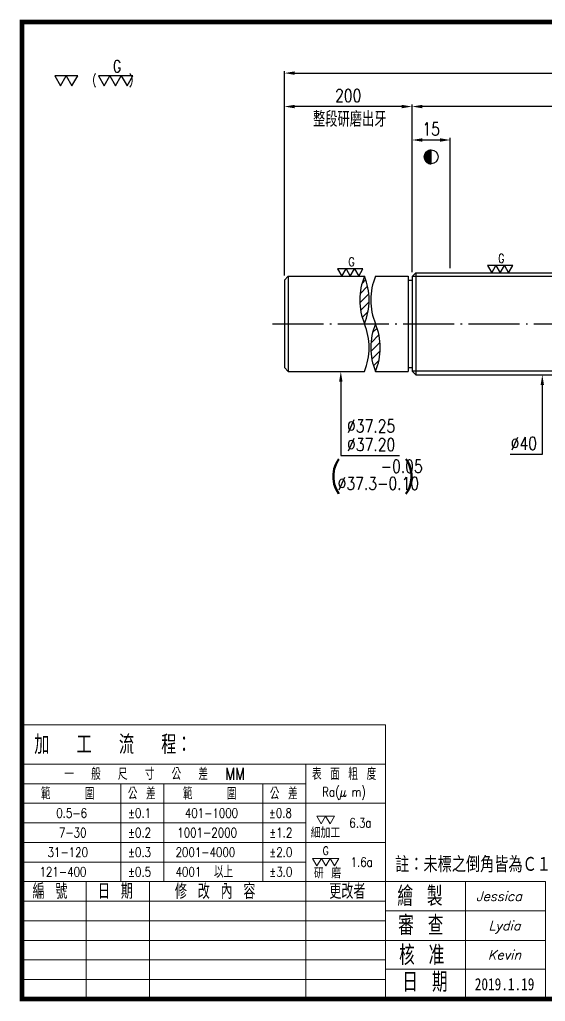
# Model space of a CAD drawing. Header units: millimetres. Extents: x 7456 to 7998, y -452 to -67.
# Drawn here: x 7455.5 to 7661.5, y -451.6 to -67.2 of the extents above; entities that cross this region are included whole.
import ezdxf
from ezdxf.enums import TextEntityAlignment as Align

# ---------------------------------------------------------------- set-up
doc = ezdxf.new("R2010")
doc.units = ezdxf.units.MM
doc.header["$LTSCALE"] = 10
doc.linetypes.add('C', pattern=[2.5625, 2, -0.25, 0.0625, -0.25])
doc.layers.get('0').update_dxf_attribs({"linetype": 'CONTINUOUS'})
doc.layers.get('DEFPOINTS').update_dxf_attribs({"linetype": 'CONTINUOUS'})
doc.layers.add('04', color=4, linetype='CONTINUOUS')
doc.layers.add('C', color=1, linetype='C')
for name, color, linetype, lineweight in [('AM_5', 3, 'CONTINUOUS', 25), ('str', 7, 'CONTINUOUS', 25), ('txt', 3, 'CONTINUOUS', 9)]:
    doc.layers.add(name, color=color, linetype=linetype, lineweight=lineweight)
doc.styles.add('DateTXT', font='kaiu.ttf', dxfattribs={"width": 0.8, "height": 2.607644})
doc.styles.add('SIMPLEX', font='SIMPLEX.shx', dxfattribs={"width": 0.8, "bigfont": 'chineset.shx'})
doc.styles.get("Standard").update_dxf_attribs({"font": 'TXT', "width": 0.8, "bigfont": 'CHINESET'})
doc.styles.add('STANDARD0.8', font='txt.shx', dxfattribs={"width": 0.8, "height": 1.388794, "bigfont": 'chineset.shx'})
doc.styles.add('WW', font='ITALICT.SHX')
doc.dimstyles.new('STANDARD$0', dxfattribs={"dimscale": 0, "dimtxt": 5, "dimasz": 4, "dimexe": 0.8, "dimexo": 1.8, "dimgap": 1.8, "dimtad": 1, "dimdec": 3, "dimdsep": 46, "dimtxsty": 'SIMPLEX', "dimcen": 0.09, "dimclrd": 6, "dimclre": 6, "dimclrt": 3, "dimadec": 1, "dimazin": 2, "dimtp": -0.1, "dimtm": 0.2, "dimtfac": 1, "dimtdec": 3, "dimtmove": 0, "dimatfit": 3, "dimfxl": 0, "dimtvp": 0.790698, "dimarcsym": 0})

# ---------------------------------------------------------------- blocks, each defined once
blk = doc.blocks.new('*D10')
at = {"layer": 'AM_5', "color": 6, "lineweight": -2}
for p, q in [((7559.25, -167.36), (7559.25, -87.31)), ((7563.25, -88.11), (7911.25, -88.11)), ((7915.25, -166.01), (7915.25, -87.31))]:
    blk.add_line(p, q, dxfattribs=at)
at = {"layer": 'AM_5', "color": 6}
for points in [[(7563.25, -87.44), (7563.25, -88.78), (7559.25, -88.11)], [(7911.25, -87.44), (7911.25, -88.78), (7915.25, -88.11)]]:
    blk.add_solid(points, dxfattribs=at)
at = {"layer": 'DEFPOINTS', "color": 0}
for p in [(7915.25, -88.11), (7559.25, -169.16), (7915.25, -167.81)]:
    blk.add_point(p, dxfattribs=at)
at = {"layer": 'AM_5', "color": 3, "insert": (7737.25, -83.81), "char_height": 5, "attachment_point": 5, "style": 'SIMPLEX'}
blk.add_mtext('1300', dxfattribs=at)
blk = doc.blocks.new('*D13')
at = {"layer": 'AM_5', "color": 6, "lineweight": -2}
for p, q in [((7609.25, -166.01), (7609.25, -100.41)), ((7861.25, -101.21), (7613.25, -101.21)), ((7865.25, -164.51), (7865.25, -100.41))]:
    blk.add_line(p, q, dxfattribs=at)
at = {"layer": 'AM_5', "color": 6}
for points in [[(7613.25, -100.54), (7613.25, -101.88), (7609.25, -101.21)], [(7861.25, -100.54), (7861.25, -101.88), (7865.25, -101.21)]]:
    blk.add_solid(points, dxfattribs=at)
at = {"layer": 'DEFPOINTS', "color": 0}
for p in [(7609.25, -101.21), (7609.25, -167.81), (7865.25, -166.31)]:
    blk.add_point(p, dxfattribs=at)
at = {"layer": 'AM_5', "color": 3, "insert": (7737.25, -96.91), "char_height": 5, "attachment_point": 5, "style": 'SIMPLEX'}
blk.add_mtext('900', dxfattribs=at)
blk = doc.blocks.new('*D17')
at = {"layer": 'AM_5', "color": 6, "lineweight": -2}
for p, q in [((7609.25, -166.01), (7609.25, -113.51)), ((7620.25, -114.31), (7613.25, -114.31)), ((7624.25, -164.51), (7624.25, -113.51))]:
    blk.add_line(p, q, dxfattribs=at)
at = {"layer": 'AM_5', "color": 6}
for points in [[(7613.25, -113.64), (7613.25, -114.98), (7609.25, -114.31)], [(7620.25, -113.64), (7620.25, -114.98), (7624.25, -114.31)]]:
    blk.add_solid(points, dxfattribs=at)
at = {"layer": 'DEFPOINTS', "color": 0}
for p in [(7609.25, -114.31), (7609.25, -167.81), (7624.25, -166.31)]:
    blk.add_point(p, dxfattribs=at)
at = {"layer": 'AM_5', "color": 3, "insert": (7616.75, -110.01), "char_height": 5, "attachment_point": 5, "style": 'SIMPLEX'}
blk.add_mtext('15', dxfattribs=at)
blk = doc.blocks.new('*X8')
at = {"color": 0}
for p, q in [((508.19, 85.6), (512.19, 85.6)), ((508.19, 85.55), (512.19, 85.55)), ((508.19, 85.5), (512.19, 85.5)), ((508.19, 85.45), (512.19, 85.45)), ((508.19, 85.4), (512.19, 85.4)), ((508.19, 85.35), (512.19, 85.35)), ((508.19, 85.3), (512.19, 85.3)), ((508.19, 85.25), (512.19, 85.25)), ((508.19, 85.2), (512.19, 85.2)), ((508.19, 85.15), (512.19, 85.15)), ((508.2, 85.7), (512.19, 85.7)), ((508.2, 85.65), (512.19, 85.65)), ((508.2, 85.1), (512.19, 85.1)), ((508.2, 85.05), (512.19, 85.05)), ((508.2, 85), (512.19, 85)), ((508.21, 85.8), (512.19, 85.8)), ((508.21, 85.75), (512.19, 85.75)), ((508.21, 84.95), (512.19, 84.95)), ((508.21, 84.9), (512.19, 84.9)), ((508.22, 85.9), (512.19, 85.9)), ((508.22, 85.85), (512.19, 85.85)), ((508.22, 84.85), (512.19, 84.85)), ((508.23, 85.95), (512.19, 85.95)), ((508.23, 84.8), (512.19, 84.8)), ((508.23, 84.75), (512.19, 84.75)), ((508.24, 86), (512.19, 86)), ((508.24, 84.7), (512.19, 84.7)), ((508.25, 86.1), (512.19, 86.1)), ((508.25, 86.05), (512.19, 86.05)), ((508.25, 84.65), (512.19, 84.65)), ((508.26, 86.15), (512.19, 86.15)), ((508.26, 84.6), (512.19, 84.6)), ((508.27, 86.2), (512.19, 86.2)), ((508.27, 84.55), (512.19, 84.55)), ((508.28, 84.5), (512.19, 84.5)), ((508.29, 86.25), (512.19, 86.25)), ((508.29, 84.45), (512.19, 84.45)), ((508.3, 86.3), (512.19, 86.3)), ((508.31, 86.35), (512.19, 86.35)), ((508.31, 84.4), (512.19, 84.4)), ((508.32, 86.4), (512.19, 86.4)), ((508.32, 84.35), (512.19, 84.35)), ((508.33, 84.3), (512.19, 84.3)), ((508.34, 86.45), (512.19, 86.45)), ((508.35, 86.5), (512.19, 86.5)), ((508.35, 84.25), (512.19, 84.25)), ((508.37, 86.55), (512.19, 86.55)), ((508.38, 86.6), (512.19, 86.6)), ((508.4, 86.65), (512.19, 86.65)), ((508.42, 86.7), (512.19, 86.7)), ((508.43, 86.75), (512.19, 86.75)), ((508.45, 86.8), (512.19, 86.8)), ((508.47, 86.85), (512.19, 86.85)), ((508.49, 86.9), (512.19, 86.9)), ((508.51, 86.95), (512.19, 86.95)), ((508.54, 87), (512.19, 87)), ((508.56, 87.05), (512.19, 87.05)), ((508.58, 87.1), (512.19, 87.1)), ((508.61, 87.15), (512.19, 87.15)), ((508.63, 87.2), (512.19, 87.2)), ((508.66, 87.25), (512.19, 87.25)), ((508.68, 87.3), (512.19, 87.3)), ((508.71, 87.35), (512.19, 87.35)), ((508.74, 87.4), (512.19, 87.4)), ((508.77, 87.45), (512.19, 87.45)), ((508.8, 87.5), (512.19, 87.5)), ((508.83, 87.55), (512.19, 87.55)), ((508.87, 87.6), (512.19, 87.6)), ((508.9, 87.65), (512.19, 87.65)), ((508.94, 87.7), (512.19, 87.7)), ((508.97, 87.75), (512.19, 87.75)), ((509.01, 87.8), (512.19, 87.8)), ((509.05, 87.85), (512.19, 87.85)), ((509.09, 87.9), (512.19, 87.9)), ((509.13, 87.95), (512.19, 87.95)), ((509.18, 88), (512.19, 88)), ((509.22, 88.05), (512.19, 88.05)), ((509.27, 88.1), (512.19, 88.1)), ((509.31, 88.15), (512.19, 88.15)), ((509.36, 88.2), (512.19, 88.2)), ((509.41, 88.25), (512.19, 88.25)), ((509.47, 88.3), (512.19, 88.3)), ((509.52, 88.35), (512.19, 88.35)), ((509.58, 88.4), (512.19, 88.4)), ((509.64, 88.45), (512.19, 88.45)), ((509.7, 88.5), (512.19, 88.5)), ((509.76, 88.55), (512.19, 88.55)), ((509.83, 88.6), (512.19, 88.6)), ((509.9, 88.65), (512.19, 88.65)), ((509.97, 88.7), (512.19, 88.7)), ((510.05, 88.75), (512.19, 88.75)), ((510.13, 88.8), (512.19, 88.8)), ((510.22, 88.85), (512.19, 88.85)), ((510.31, 88.9), (512.19, 88.9)), ((510.41, 88.95), (512.19, 88.95)), ((510.51, 89), (512.19, 89)), ((510.62, 89.05), (512.19, 89.05)), ((510.75, 89.1), (512.19, 89.1)), ((510.89, 89.15), (512.19, 89.15)), ((511.04, 89.2), (512.19, 89.2)), ((511.22, 89.25), (512.19, 89.25)), ((511.45, 89.3), (512.19, 89.3)), ((511.81, 89.35), (512.19, 89.35)), ((508.36, 84.2), (512.19, 84.2)), ((508.38, 84.15), (512.19, 84.15)), ((508.39, 84.1), (512.19, 84.1)), ((508.41, 84.05), (512.19, 84.05)), ((508.43, 84), (512.19, 84)), ((508.45, 83.95), (512.19, 83.95)), ((508.47, 83.9), (512.19, 83.9)), ((508.49, 83.85), (512.19, 83.85)), ((508.51, 83.8), (512.19, 83.8)), ((508.53, 83.75), (512.19, 83.75)), ((508.55, 83.7), (512.19, 83.7)), ((508.57, 83.65), (512.19, 83.65)), ((508.6, 83.6), (512.19, 83.6)), ((508.62, 83.55), (512.19, 83.55)), ((508.65, 83.5), (512.19, 83.5)), ((508.68, 83.45), (512.19, 83.45)), ((508.7, 83.4), (512.19, 83.4)), ((508.73, 83.35), (512.19, 83.35)), ((508.76, 83.3), (512.19, 83.3)), ((508.79, 83.25), (512.19, 83.25)), ((508.83, 83.2), (512.19, 83.2)), ((508.86, 83.15), (512.19, 83.15)), ((508.89, 83.1), (512.19, 83.1)), ((508.93, 83.05), (512.19, 83.05)), ((508.96, 83), (512.19, 83)), ((509, 82.95), (512.19, 82.95)), ((509.04, 82.9), (512.19, 82.9)), ((509.08, 82.85), (512.19, 82.85)), ((509.12, 82.8), (512.19, 82.8)), ((509.16, 82.75), (512.19, 82.75)), ((509.21, 82.7), (512.19, 82.7)), ((509.25, 82.65), (512.19, 82.65)), ((509.3, 82.6), (512.19, 82.6)), ((509.35, 82.55), (512.19, 82.55)), ((509.4, 82.5), (512.19, 82.5)), ((509.45, 82.45), (512.19, 82.45)), ((509.5, 82.4), (512.19, 82.4)), ((509.56, 82.35), (512.19, 82.35)), ((509.62, 82.3), (512.19, 82.3)), ((509.68, 82.25), (512.19, 82.25)), ((509.74, 82.2), (512.19, 82.2)), ((509.81, 82.15), (512.19, 82.15)), ((509.88, 82.1), (512.19, 82.1)), ((509.95, 82.05), (512.19, 82.05)), ((510.03, 82), (512.19, 82)), ((510.11, 81.95), (512.19, 81.95)), ((510.19, 81.9), (512.19, 81.9)), ((510.28, 81.85), (512.19, 81.85)), ((510.38, 81.8), (512.19, 81.8)), ((510.48, 81.75), (512.19, 81.75)), ((510.59, 81.7), (512.19, 81.7)), ((510.71, 81.65), (512.19, 81.65)), ((510.84, 81.6), (512.19, 81.6)), ((510.99, 81.55), (512.19, 81.55)), ((511.17, 81.5), (512.19, 81.5)), ((511.38, 81.45), (512.19, 81.45)), ((511.68, 81.4), (512.19, 81.4))]:
    blk.add_line(p, q, dxfattribs=at)
blk = doc.blocks.new('G-sign-W-1')
for points in [[(0.578, 0), (0.002, 0), (0.29, -0.499)], [(1.154, 0), (0.578, 0), (0.866, -0.499)], [(2.767, 0), (2.191, 0), (2.479, -0.499)], [(3.343, 0), (2.767, 0), (3.055, -0.499)], [(3.919, 0), (3.343, 0), (3.631, -0.499)]]:
    blk.add_lwpolyline(points, close=True)
at = {"style": 'SIMPLEX', "width": 0.8}
for s, height, p in [('G', 0.601, (2.916, 0.482)), ('(      )', 0.4513, (1.883, -0.188))]:
    blk.add_text(s, height=height, dxfattribs=at).set_placement(p, align=Align.MIDDLE_LEFT)
blk = doc.blocks.new('*D69')
at = {"color": 6, "lineweight": -2}
for p, q in [((7559.25, -167.36), (7559.25, -100.41)), ((7605.25, -101.21), (7563.25, -101.21)), ((7609.25, -166.01), (7609.25, -100.41))]:
    blk.add_line(p, q, dxfattribs=at)
at = {"color": 6}
for points in [[(7563.25, -100.54), (7563.25, -101.88), (7559.25, -101.21)], [(7605.25, -100.54), (7605.25, -101.88), (7609.25, -101.21)]]:
    blk.add_solid(points, dxfattribs=at)
at = {"layer": 'DEFPOINTS', "color": 0}
for p in [(7559.25, -101.21), (7559.25, -169.16), (7609.25, -167.81)]:
    blk.add_point(p, dxfattribs=at)
at = {"color": 3, "insert": (7584.25, -96.91), "char_height": 5, "attachment_point": 5, "style": 'SIMPLEX'}
blk.add_mtext('200', dxfattribs=at)
blk = doc.blocks.new('1')
at = {"layer": '04'}
h = blk.add_hatch(dxfattribs=at)
h.set_pattern_fill('ANSI31', color=256, scale=0.8, style=0)
h.set_pattern_definition([(45, (-7083.8263, 385.2022), (-1.7960512, 1.7960512), [])])
h.paths.add_polyline_path([(0, -20, 0.196884), (0, 0, 0.196884)])
h.paths.add_polyline_path([(4.64, -20, 0.196884), (4.64, -40, 0.196884)])
for centre, start, end in [((24.41, -10), 157.7237, 202.2763), ((-24.41, -10), 337.7237, 22.2763), ((29.05, -10), 157.7237, 202.2763), ((-24.41, -30), 337.7237, 22.2763), ((29.05, -30), 157.7237, 202.2763), ((-19.77, -30), 337.7237, 22.2763)]:
    blk.add_arc(centre, 26.38, start, end)

msp = doc.modelspace()

# ---------------------------------------------------------------- linework, layer by layer
at = {"color": 3}
msp.add_line((7616.7507, -123.6422), (7616.7507, -118.1631), dxfattribs=at)
for p, q in [((7559.2507, -169.1561), (7560.7507, -167.6561)), ((7559.2507, -169.1561), (7559.2507, -203.4561)), ((7560.7507, -167.6561), (7590.6174, -167.6561)), ((7560.7507, -167.6561), (7560.7507, -204.9561)), ((7594.9425, -167.6561), (7607.7507, -167.6561)), ((7607.7507, -167.6561), (7607.7507, -204.9561)), ((7607.7507, -169.1561), (7609.2507, -169.1561)), ((7609.2507, -167.8061), (7610.7507, -166.3061)), ((7609.2507, -167.8061), (7609.2507, -204.8061)), ((7610.7507, -166.3061), (7689.2507, -166.3061)), ((7610.7507, -166.3061), (7610.7507, -206.3061)), ((7559.2507, -203.4561), (7560.7507, -204.9561)), ((7607.7507, -203.4561), (7609.2507, -203.4561)), ((7560.7507, -204.9561), (7590.6174, -204.9561)), ((7594.9425, -204.9561), (7607.7507, -204.9561)), ((7609.2507, -204.8061), (7610.7507, -206.3061)), ((7610.7507, -206.3061), (7689.2507, -206.3061))]:
    msp.add_line(p, q)
at = {"color": 6}
for p, q in [((7581.3436, -208.9561), (7581.3436, -237.9024)), ((7660.2939, -210.3061), (7660.2939, -237.4261)), ((7581.3436, -237.9024), (7604.3478, -237.9024)), ((7657.8571, -237.4261), (7647.7618, -237.4261)), ((7660.2939, -237.4261), (7657.8571, -237.4261))]:
    msp.add_line(p, q, dxfattribs=at)
at = {"color": 3}
for points in [[(7583.4224, -164.7924), (7580.1156, -164.7924), (7581.769, -167.6561)], [(7586.7291, -164.7924), (7583.4224, -164.7924), (7585.0757, -167.6561)], [(7590.0359, -164.7924), (7586.7291, -164.7924), (7588.3825, -167.6561)], [(7642.1322, -163.4424), (7638.8255, -163.4424), (7640.4788, -166.3061)], [(7645.439, -163.4424), (7642.1322, -163.4424), (7643.7856, -166.3061)], [(7648.7457, -163.4424), (7645.439, -163.4424), (7647.0923, -166.3061)]]:
    msp.add_lwpolyline(points, close=True, dxfattribs=at)
msp.add_circle((7616.7507, -120.9026), 2.7395, dxfattribs=at)
at = {"color": 6}
for points in [[(7580.6769, -208.9561), (7582.0103, -208.9561), (7581.3436, -204.9561)], [(7659.6273, -210.3061), (7660.9606, -210.3061), (7660.2939, -206.3061)]]:
    msp.add_solid(points, dxfattribs=at)
at = {"layer": '04'}
for p, q in [((7689.2507, -167.8061), (7609.2507, -167.8061)), ((7689.2507, -204.8061), (7609.2507, -204.8061))]:
    msp.add_line(p, q, dxfattribs=at)
at = {"layer": 'C'}
msp.add_line((7554.5369, -186.3061), (7919.3314, -186.3061), dxfattribs=at)
at = {"layer": 'str', "const_width": 1.7994}
msp.add_lwpolyline([(7456.415, -450.7468), (7997.5735, -450.7468), (7997.5735, -68.0704), (7456.415, -68.0704)], close=True, dxfattribs=at)
msp.add_lwpolyline([(7456.415, -450.7468), (7997.5735, -450.7468), (7997.5735, -68.0704), (7456.415, -68.0704)], close=True, dxfattribs=at)
at = {"layer": 'txt'}
for p, q in [((7456.415, -343.4038), (7598.9074, -343.4038)), ((7456.415, -343.4038), (7598.9074, -343.4038)), ((7598.9074, -343.4038), (7598.9074, -450.7468)), ((7598.9074, -343.4038), (7598.9074, -450.7468)), ((7456.415, -358.7392), (7598.9074, -358.7392)), ((7456.415, -358.7392), (7598.9074, -358.7392)), ((7567.6879, -450.7468), (7567.6879, -358.7386)), ((7567.6879, -450.7468), (7567.6879, -358.7386)), ((7456.415, -366.4065), (7567.6882, -366.4065)), ((7456.415, -366.4065), (7567.6882, -366.4065)), ((7495.168, -404.7427), (7495.168, -366.406)), ((7495.168, -404.7427), (7495.168, -366.406)), ((7512.0516, -404.7427), (7512.0516, -366.406)), ((7512.0516, -404.7427), (7512.0516, -366.406)), ((7550.7891, -404.7427), (7550.7891, -366.406)), ((7550.7891, -404.7427), (7550.7891, -366.406)), ((7456.415, -374.0738), (7598.9074, -374.0738)), ((7456.415, -374.0738), (7598.9074, -374.0738)), ((7456.415, -381.7411), (7567.6882, -381.7411)), ((7456.415, -381.7411), (7567.6882, -381.7411)), ((7456.415, -389.4084), (7598.9074, -389.4084)), ((7456.415, -389.4084), (7598.9074, -389.4084)), ((7456.415, -397.0757), (7567.6882, -397.0757)), ((7456.415, -397.0757), (7567.6882, -397.0757)), ((7456.415, -404.7427), (7661.4911, -404.7427)), ((7456.415, -404.7427), (7661.4911, -404.7427)), ((7481.6474, -450.7468), (7481.6474, -404.7427)), ((7481.6474, -450.7468), (7481.6474, -404.7427)), ((7506.3923, -450.7468), (7506.3923, -404.7427)), ((7506.3923, -450.7468), (7506.3923, -404.7427)), ((7630.1994, -450.7468), (7630.1994, -404.7427)), ((7630.1994, -450.7468), (7630.1994, -404.7427)), ((7661.4911, -404.7427), (7661.4911, -450.7468)), ((7661.4911, -404.7427), (7661.4911, -450.7468)), ((7456.415, -412.4103), (7598.9074, -412.4103)), ((7456.415, -412.4103), (7598.9074, -412.4103)), ((7598.9074, -416.1955), (7661.4919, -416.1955)), ((7598.9074, -416.1955), (7661.4919, -416.1955)), ((7456.415, -420.0776), (7598.9074, -420.0776)), ((7456.415, -420.0776), (7598.9074, -420.0776)), ((7456.415, -427.7449), (7661.4911, -427.7449)), ((7456.415, -427.7449), (7661.4911, -427.7449)), ((7456.415, -435.4122), (7598.9074, -435.4122)), ((7456.415, -435.4122), (7598.9074, -435.4122)), ((7598.9074, -439.1012), (7661.4919, -439.1012)), ((7598.9074, -439.1012), (7661.4919, -439.1012)), ((7456.415, -443.0795), (7598.9074, -443.0795)), ((7456.415, -443.0795), (7598.9074, -443.0795))]:
    msp.add_line(p, q, dxfattribs=at)
for points in [[(7571.9875, -379.1265), (7573.6972, -382.0877), (7575.4068, -379.1265)], [(7571.9875, -379.1265), (7573.6972, -382.0877), (7575.4068, -379.1265)], [(7578.8261, -379.1265), (7577.1165, -382.0877), (7575.4068, -379.1265)], [(7578.8261, -379.1265), (7577.1165, -382.0877), (7575.4068, -379.1265)], [(7573.7296, -395.6485), (7572.02, -398.6097), (7570.3103, -395.6485)], [(7573.7296, -395.6485), (7572.02, -398.6097), (7570.3103, -395.6485)], [(7573.7296, -395.6485), (7575.4393, -398.6097), (7577.1489, -395.6485)], [(7573.7296, -395.6485), (7575.4393, -398.6097), (7577.1489, -395.6485)], [(7580.5682, -395.6485), (7578.8586, -398.6097), (7577.1489, -395.6485)], [(7580.5682, -395.6485), (7578.8586, -398.6097), (7577.1489, -395.6485)]]:
    msp.add_lwpolyline(points, close=True, dxfattribs=at)

# ---------------------------------------------------------------- block references
at = {"color": 3, "xscale": 0.6848836105500027, "yscale": 0.6848836105500027, "zscale": 0.6848836105500027}
msp.add_blockref('*X8', (7265.9624, -179.3695), dxfattribs=at)
at = {"xscale": 0.9324991719007844, "yscale": 0.9324991719007844, "zscale": 0.9324991719007844}
msp.add_blockref('1', (7590.6174, -167.6561), dxfattribs=at)
at = {"layer": 'str', "xscale": 7.80038614821265, "yscale": 7.80038614821265, "zscale": 7.80038614821265}
msp.add_blockref('G-sign-W-1', (7469.2623, -89.2217), dxfattribs=at)
msp.add_blockref('G-sign-W-1', (7469.2623, -89.2217), dxfattribs=at)

# ---------------------------------------------------------------- texts
at = {"style": 'SIMPLEX', "width": 0.8}
msp.add_text('整段研磨出牙', height=6, dxfattribs=at).set_placement((7570.4406, -109.1512))
at = {"color": 3, "style": 'SIMPLEX', "width": 0.8}
for p in [(7584.2775, -162.0259), (7642.9874, -160.6759)]:
    msp.add_text('G', height=3.4487, dxfattribs=at).set_placement(p, align=Align.MIDDLE_LEFT)
at = {"color": 3, "width": 0.9}
msp.add_text('註：未標之倒角皆為Ｃ１', height=6.16559, dxfattribs=at).set_placement((7602.6393, -401.1109))
at = {"color": 3, "style": 'SIMPLEX'}
for s, insert, char_height, attachment_point in [('%%C37.25', (7583.8171, -228.818), 5, 7), ('%%c40', (7658.2087, -235.6261), 5, 9), ('%%C37.20', (7583.8171, -236.1024), 5, 7), ('(     )', (7577.2363, -252.8633), 8.91372, 7), ('-0.05', (7596.9632, -244.6063), 5, 7), ('%%C37.3-0.10', (7580.1221, -251.2954), 5, 7)]:
    msp.add_mtext(s, dxfattribs=dict(at, insert=insert, char_height=char_height, attachment_point=attachment_point))
at = {"layer": 'str', "style": 'DateTXT', "width": 0.8}
msp.add_text('2019.1.19', height=4.76739, dxfattribs=at).set_placement((7645.5129, -444.9239), align=Align.MIDDLE_CENTER)
at = {"layer": 'txt', "style": 'WW'}
msp.add_text('Jessica', height=3.71051, dxfattribs=at).set_placement((7634.3731, -412.3208))
for s, p in [('Lydia', (7645.5129, -421.9701)), ('Lydia', (7645.5129, -421.9701)), ('Kevin', (7645.5129, -433.423)), ('Kevin', (7645.5129, -433.423))]:
    msp.add_text(s, height=3.71051, dxfattribs=at).set_placement(p, align=Align.MIDDLE_CENTER)
at = {"layer": 'txt', "attachment_point": 4}
for s, insert, char_height, width, style in [('加  工  流  程：', (7461.2335, -351.0715), 7.450357, 76.911225, 'STANDARD0.8'), ('加  工  流  程：', (7461.2335, -351.0715), 7.450357, 76.911225, 'STANDARD0.8'), ('一  般  尺  寸  公  差  MM', (7473.0346, -362.5728), 4.715371, 95.712776, 'STANDARD0.8'), ('一  般  尺  寸  公  差  MM', (7473.0346, -362.5728), 4.715371, 95.712776, 'STANDARD0.8'), ('表 面 粗 度', (7570.0582, -362.5728), 4.71537, 28.725879, 'STANDARD0.8'), ('表 面 粗 度', (7570.0582, -362.5728), 4.71537, 28.725879, 'STANDARD0.8'), ('Ra(μ m)', (7574.0335, -370.2401), 3.70658, 24.893291, 'SIMPLEX'), ('Ra(μ m)', (7574.0335, -370.2401), 3.70658, 24.893291, 'SIMPLEX'), ('0.5-6', (7469.8791, -377.9074), 3.6657, 20.385441, 'SIMPLEX'), ('0.5-6', (7469.8791, -377.9074), 3.6657, 20.385441, 'SIMPLEX'), ('%%p0.1', (7497.9609, -377.9074), 3.6657, 14.080944, 'SIMPLEX'), ('%%p0.1', (7497.9609, -377.9074), 3.6657, 14.080944, 'SIMPLEX'), ('401-1000', (7520.2513, -377.9074), 3.6657, 28.725884, 'SIMPLEX'), ('401-1000', (7520.2513, -377.9074), 3.6657, 28.725884, 'SIMPLEX'), ('%%p0.8', (7553.1378, -377.9074), 3.6657, 13.436424, 'SIMPLEX'), ('%%p0.8', (7553.1378, -377.9074), 3.6657, 13.436424, 'SIMPLEX'), ('6.3a', (7584.6895, -381.7411), 3.6657, 11.861112, 'SIMPLEX'), ('6.3a', (7584.6895, -381.7411), 3.6657, 11.861112, 'SIMPLEX'), ('7-30', (7470.9076, -385.5747), 3.6657, 18.669968, 'SIMPLEX'), ('7-30', (7470.9076, -385.5747), 3.6657, 18.669968, 'SIMPLEX'), ('%%p0.2', (7497.9609, -385.5747), 3.6657, 14.080944, 'SIMPLEX'), ('%%p0.2', (7497.9609, -385.5747), 3.6657, 14.080944, 'SIMPLEX'), ('1001-2000', (7517.3046, -385.5747), 3.6657, 30.579162, 'SIMPLEX'), ('1001-2000', (7517.3046, -385.5747), 3.6657, 30.579162, 'SIMPLEX'), ('%%p1.2', (7553.2953, -385.5747), 3.6657, 12.446645, 'SIMPLEX'), ('%%p1.2', (7553.2953, -385.5747), 3.6657, 12.446645, 'SIMPLEX'), ('細加工', (7569.5801, -385.5747), 4.17304, 14.27035, 'STANDARD0.8'), ('細加工', (7569.5801, -385.5747), 4.17304, 14.27035, 'STANDARD0.8'), ('31-120', (7466.469, -393.242), 3.6657, 23.166995, 'SIMPLEX'), ('31-120', (7466.469, -393.242), 3.6657, 23.166995, 'SIMPLEX'), ('%%p0.3', (7497.9609, -393.242), 3.6657, 14.080944, 'SIMPLEX'), ('%%p0.3', (7497.9609, -393.242), 3.6657, 14.080944, 'SIMPLEX'), ('2001-4000', (7516.6142, -393.242), 3.6657, 30.579162, 'SIMPLEX'), ('2001-4000', (7516.6142, -393.242), 3.6657, 30.579162, 'SIMPLEX'), ('%%p2.0', (7553.2953, -393.242), 3.6657, 12.446645, 'SIMPLEX'), ('%%p2.0', (7553.2953, -393.242), 3.6657, 12.446645, 'SIMPLEX'), ('G', (7574.2949, -392.674), 3.2433, 4.633204, 'SIMPLEX'), ('G', (7574.2949, -392.674), 3.2433, 4.633204, 'SIMPLEX'), ('1.6a', (7585.1996, -397.0757), 3.6657, 11.731288, 'SIMPLEX'), ('1.6a', (7585.1996, -397.0757), 3.6657, 11.731288, 'SIMPLEX'), ('121-400', (7463.337, -400.9092), 3.6657, 25.945844, 'SIMPLEX'), ('121-400', (7463.337, -400.9092), 3.6657, 25.945844, 'SIMPLEX'), ('%%p0.5', (7497.9609, -400.9092), 3.6657, 14.080944, 'SIMPLEX'), ('%%p0.5', (7497.9609, -400.9092), 3.6657, 14.080944, 'SIMPLEX'), ('4001', (7516.6142, -400.9092), 3.6657, 16.234755, 'SIMPLEX'), ('4001', (7516.6142, -400.9092), 3.6657, 16.234755, 'SIMPLEX'), ('%%p3.0', (7553.2953, -400.9092), 3.6657, 12.446645, 'SIMPLEX'), ('%%p3.0', (7553.2953, -400.9092), 3.6657, 12.446645, 'SIMPLEX'), ('研 磨', (7570.8112, -401.3937), 4.17304, 14.82626, 'STANDARD0.8'), ('研 磨', (7570.8112, -401.3937), 4.17304, 14.82626, 'STANDARD0.8')]:
    msp.add_mtext(s, dxfattribs=dict(at, insert=insert, char_height=char_height, width=width, style=style))
for s, insert, char_height, width in [('範    圍', (7463.8281, -370.2401), 4.71887, 30.579162), ('範    圍', (7463.8281, -370.2401), 4.71887, 30.579162), ('公 差', (7497.9007, -370.2401), 4.71887, 16.883404), ('公 差', (7497.9007, -370.2401), 4.71887, 16.883404), ('範    圍', (7519.4636, -370.2401), 4.71887, 30.579162), ('範    圍', (7519.4636, -370.2401), 4.71887, 30.579162), ('公 差', (7553.527, -370.2401), 4.71887, 16.883404), ('公 差', (7553.527, -370.2401), 4.71887, 16.883404), ('以上', (7531.6594, -400.9092), 4.71887, 13.528962), ('以上', (7531.6594, -400.9092), 4.71887, 13.528962), ('編 號', (7460.5848, -408.5765), 5.91083, 20.210105), ('編 號', (7460.5848, -408.5765), 5.91083, 20.210105), ('日 期', (7486.1879, -408.5765), 5.91083, 18.994663), ('日 期', (7486.1879, -408.5765), 5.91083, 18.994663), ('修 改 內 容', (7516.3495, -408.5765), 5.91083, 47.443366), ('修 改 內 容', (7516.3495, -408.5765), 5.91083, 47.443366), ('更改者', (7576.8227, -408.5765), 5.91083, 17.189196), ('更改者', (7576.8227, -408.5765), 5.91083, 17.189196), ('繪 製', (7603.5221, -410.4656), 7.6498, 25.074904), ('繪 製', (7603.5221, -410.4656), 7.6498, 25.074904), ('審 查', (7603.8371, -421.9096), 7.6498, 25.019327), ('審 查', (7603.8371, -421.9096), 7.6498, 25.019327), ('核 准', (7604.18, -433.5946), 7.6498, 24.97111), ('核 准', (7604.18, -433.5946), 7.6498, 24.97111), ('日 期', (7605.468, -444.112), 7.6498, 24.975601), ('日 期', (7605.468, -444.112), 7.6498, 24.975601)]:
    msp.add_mtext(s, dxfattribs=dict(at, insert=insert, char_height=char_height, width=width))

# ---------------------------------------------------------------- dimensions: what is measured, and where the dimension line sits
dim = msp.add_linear_dim(base=(7559.2507, -101.209), p1=(7609.2507, -167.8061), p2=(7559.2507, -169.1561), text='200', dimstyle='STANDARD$0', override={"dimscale": 1, "dimadec": 3, "dimarcsym": 1})
dim.commit()
dim.dimension.update_dxf_attribs({"geometry": '*D69', "text_midpoint": (7584.2507, -96.909)})
at = {"layer": 'AM_5'}
for base, p1, p2, text, override, picture, middle in [((7915.2507, -88.109), (7559.2507, -169.1561), (7915.2507, -167.8061), '1300', {"dimscale": 1, "dimadec": 3, "dimarcsym": 1}, '*D10', (7737.2507, -83.809)), ((7609.2507, -101.209), (7865.2507, -166.3061), (7609.2507, -167.8061), '900', {"dimscale": 1, "dimrnd": 0, "dimadec": 3, "dimtmove": 0, "dimarcsym": 1}, '*D13', (7737.2507, -96.909))]:
    dim = msp.add_linear_dim(base=base, p1=p1, p2=p2, text=text, dimstyle='STANDARD$0', override=override, dxfattribs=at)
    dim.commit()
    dim.dimension.update_dxf_attribs({"geometry": picture, "text_midpoint": middle})
dim = msp.add_linear_dim(base=(7609.2507, -114.309), p1=(7624.2507, -166.3061), p2=(7609.2507, -167.8061), dimstyle='STANDARD$0', override={"dimscale": 1, "dimrnd": 0, "dimadec": 3, "dimtmove": 0, "dimarcsym": 1}, dxfattribs=at)
dim.commit()
dim.dimension.update_dxf_attribs({"geometry": '*D17', "text_midpoint": (7616.7507, -110.009)})

doc.saveas('drawing.dxf')
